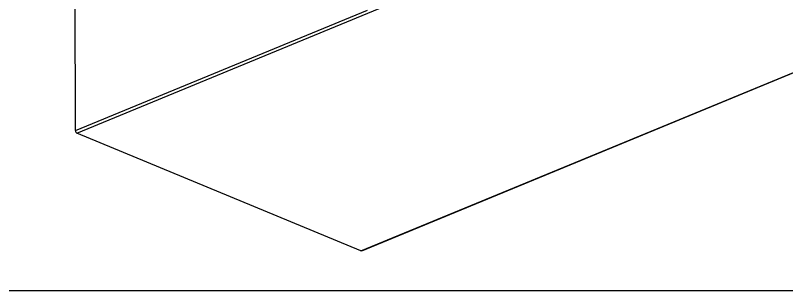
# Model space of a CAD drawing. Extents: x -1.2 to 24.5, y -10.7 to 0.
# Drawn here: x 14.34 to 17.925, y -10.708 to -9.427 of the extents above; entities that cross this region are included whole.
import ezdxf

# ---------------------------------------------------------------- set-up
doc = ezdxf.new("R2010")
doc.units = 0
doc.header["$LTSCALE"] = 0.5
doc.header["$MEASUREMENT"] = 0
doc.layers.add('Housing', color=150, linetype='CONTINUOUS')
doc.layers.add('Text-Unprinted', color=131, linetype='CONTINUOUS', plot=False)

msp = doc.modelspace()

# ---------------------------------------------------------------- linework, layer by layer
at = {"layer": 'Housing', "linetype": 'Continuous', "transparency": 16777216}
for p, q in [((14.6263, -9.9753), (22.5007, -6.718)), ((15.946, -10.5239), (23.8204, -7.2666)), ((23.8242, -7.2668), (15.9498, -10.5241)), ((14.6192, -9.9633), (14.6136, -8.2526)), ((15.946, -10.5239), (14.6263, -9.9753))]:
    msp.add_line(p, q, dxfattribs=at)
at = {"layer": 'Housing', "ltscale": 0.5, "transparency": 16777216}
msp.add_line((14.6192, -9.9634), (15.9765, -9.402), dxfattribs=at)
at = {"layer": 'Housing', "linetype": 'Continuous', "transparency": 16777216}
msp.add_arc((14.6328, -9.9634), 0.0135, 179.4521, 241.4413, dxfattribs=at)
at = {"layer": 'Text-Unprinted', "ltscale": 0.5, "transparency": 16777216}
msp.add_lwpolyline([(24.5063, 0), (0, 0), (0, -10.7083), (24.5063, -10.7083)], close=True, dxfattribs=at)

doc.saveas('drawing.dxf')
